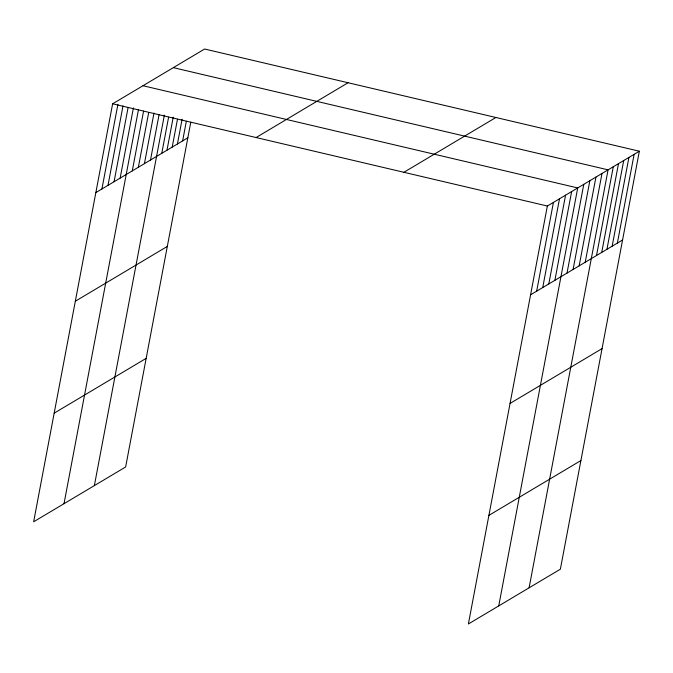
<?xml version="1.0" encoding="UTF-8"?>
<svg xmlns="http://www.w3.org/2000/svg" width="673" height="673" viewBox="0 0 673 673"><rect width="100%" height="100%" fill="white"/><g stroke="black" fill="none" stroke-linecap="round" stroke-linejoin="round"><path stroke-width="1.01" d="M639.35 151.215L547.359 206.022L468.383 623.989L560.373 569.19L639.35 151.215L204.617 49.011L112.627 103.81L33.65 521.785L125.641 466.978L190.77 122.301M101.926 188.97L117.918 104.323M107.991 185.361L123.016 105.871M114.065 181.744L128.114 107.411M120.139 178.126L133.397 107.924M64.011 503.698L138.495 109.472M132.278 170.892L143.593 111.011M138.352 167.274L148.691 112.559M144.426 163.657L153.982 113.072M150.491 160.039L159.08 114.612M94.363 485.612L164.363 115.125M161.781 153.318L168.603 117.186M166.988 150.205L173.23 117.178M172.204 147.101L177.47 119.23M177.42 143.997L182.097 119.222M182.627 140.893L186.337 121.275M536.659 291.182L553.433 202.405M542.732 287.564L559.507 198.787M548.798 283.947L565.572 195.17M554.872 280.33L571.646 191.553M498.743 605.902L577.72 187.935L142.987 85.732M567.011 273.095L583.785 184.318M573.085 269.478L589.859 180.701M579.159 265.86L595.933 177.083M585.224 262.243L601.999 173.466M529.096 587.823L608.072 169.848L173.34 67.645M596.514 255.521L613.288 166.744M601.721 252.417L618.495 163.632M606.937 249.304L623.711 160.527M612.152 246.2L628.927 157.423M617.36 243.096L634.134 154.319M95.852 192.587L187.843 137.788M256.085 137.544L348.076 82.737M75.326 301.226L167.316 246.419M403.901 172.288L495.892 117.489M54.177 413.155L146.167 358.347M530.585 294.799L622.575 239.992M510.058 403.43L602.049 348.622M488.909 515.358L580.9 460.551M112.627 103.81L547.359 206.022"/></g></svg>
